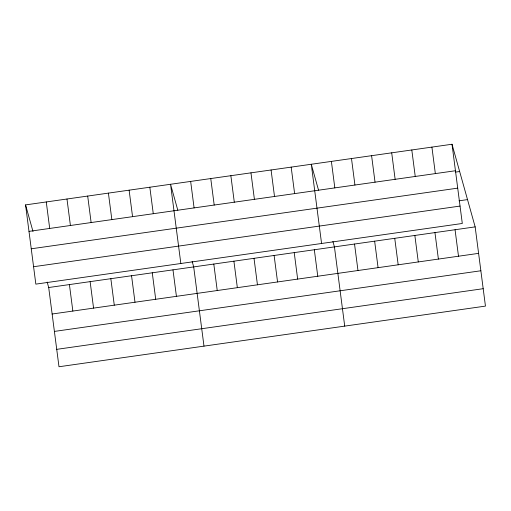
<?xml version="1.0" encoding="UTF-8"?>
<svg xmlns="http://www.w3.org/2000/svg" width="511" height="511" viewBox="0 0 511 511"><rect width="100%" height="100%" fill="white"/><g stroke="black" fill="none" stroke-linecap="round" stroke-linejoin="round"><path stroke-width="0.77" d="M452.011 144.249L462.302 223.473L35.84 284.122L25.55 204.898L452.011 144.249L475.16 226.878L485.45 306.102L58.989 366.751L48.698 287.527L47.172 282.072M28.993 231.387L455.454 170.738M455.786 172.066L459.651 171.517M31.248 248.793L457.715 188.144M459.019 200.817L467.52 199.609M33.579 266.723L460.041 206.074M48.698 287.527L475.16 226.878M52.141 314.01L478.603 253.36M54.396 331.415L480.864 270.766M56.727 349.345L483.189 288.696M318.538 190.169L311.282 164.267L321.572 243.492M332.897 241.435L334.43 246.89L344.714 326.114M177.802 210.181L170.546 184.279L180.837 263.504M192.168 261.453L193.695 266.902L203.985 346.126M25.55 204.898L32.998 231.483M455.058 229.733L458.495 256.222M431.91 147.111L435.346 173.599M434.95 232.594L438.393 259.083M411.802 149.972L415.245 176.455M414.849 235.456L418.285 261.939M391.701 152.827L395.137 179.316M394.741 238.311L398.184 264.8M371.593 155.689L375.036 182.178M374.64 241.173L378.076 267.655M351.491 158.551L354.928 185.033M354.532 244.028L357.975 270.517M331.383 161.406L334.826 187.895M314.322 249.751L317.765 276.234M291.174 167.123L294.617 193.612M294.221 252.606L297.658 279.095M271.073 169.984L274.509 196.473M274.113 255.468L277.556 281.957M250.965 172.846L254.408 199.328M254.012 258.323L257.448 284.812M230.863 175.701L234.3 202.19M233.904 261.185L237.347 287.674M210.756 178.563L214.198 205.052M213.802 264.046L217.239 290.529M190.654 181.424L194.091 207.907M172.98 269.853L176.423 296.335M149.832 187.224L153.274 213.713M152.265 272.797L155.708 299.28M129.117 190.175L132.56 216.658M131.551 275.742L134.993 302.231M108.409 193.12L111.845 219.602M110.842 278.687L114.279 305.176M87.694 196.064L91.13 222.553M90.128 281.631L93.564 308.12M66.979 199.009L70.416 225.498M69.413 284.576L72.849 311.065M46.265 201.954L49.701 228.443"/></g></svg>
